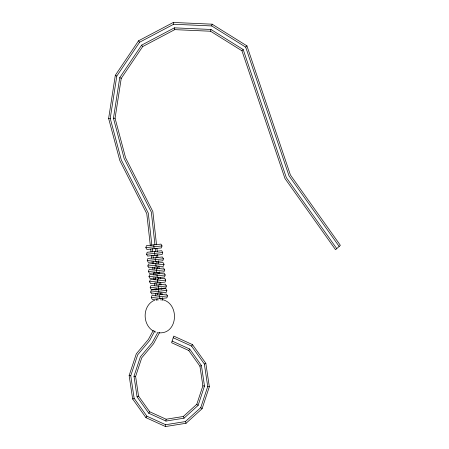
<?xml version="1.0" encoding="UTF-8"?>
<svg xmlns="http://www.w3.org/2000/svg" width="449" height="449" viewBox="0 0 449 449"><rect width="100%" height="100%" fill="white"/><g stroke="black" fill="none" stroke-linecap="round" stroke-linejoin="round"><path stroke-width="0.67" d="M159.687 332.316L153.474 343.844L141.755 357.802L135.609 376.442L138.545 396.119L149.708 411.778L166.108 419.231L183.344 416.481L196.802 404.268L202.875 385.854L199.934 366.182L188.771 350.517L171.591 342.705L173.763 336.105L192.526 344.636L205.833 363.308L209.335 386.757L202.095 408.708L186.054 423.272L165.507 426.55L165.653 424.72L146.896 416.189L134.122 398.274L130.76 375.768L137.675 354.817L149.697 340.494L154.854 330.919M172.135 341.055L189.714 349.047L201.41 365.464L204.491 386.078L198.127 405.374L184.023 418.182L165.956 421.061L166.108 419.231M150.325 245.676L146.789 213.702L119.827 160.557L108.63 118.452L115.32 75.286L138.556 40.803L173.325 22.45L212.113 24.184L246.944 45.877L290.413 174.998L340.37 245.328L335.538 249.7L284.93 178.455L241.949 50.788L210.559 31.234L174.762 29.634L142.675 46.573L121.236 78.39L115.062 118.222L125.608 157.88L152.851 211.569L156.527 244.857M151.902 245.71L148.305 213.168L121.275 159.889L110.241 118.396L116.796 76.066L139.583 42.245L173.684 24.246L211.726 25.947L245.693 47.106L289.038 175.862L339.158 246.422M154.939 244.733L151.335 212.102L124.165 158.548L113.457 118.278L119.754 77.615L141.648 45.13L174.403 27.838L210.946 29.471L243.201 49.558L286.299 177.591L336.744 248.606M210.559 31.234L210.946 29.471M211.726 25.947L212.113 24.184M145.835 247.657L146.464 245.659L160.978 244.11L162.022 245.929L161.393 247.927L146.879 249.476L145.835 247.657L162.022 245.929M146.554 254.269L147.182 252.271L161.696 250.722L162.74 252.54L162.111 254.538L147.598 256.087L146.554 254.269L162.74 252.54M147.233 260.515L147.861 258.517L162.375 256.963L163.425 258.787L162.791 260.785L148.277 262.334L147.233 260.515L163.425 258.787M147.833 266.027L148.462 264.029L162.976 262.474L164.025 264.293L163.391 266.291L148.877 267.845L147.833 266.027L164.025 264.293M148.434 271.533L149.062 269.535L163.576 267.986L164.62 269.804L163.992 271.802L149.478 273.351L148.434 271.533L164.62 269.804M148.995 276.679L149.624 274.681L164.138 273.127L165.181 274.945L164.553 276.943L150.039 278.498L148.995 276.679L165.181 274.945M149.556 281.82L150.185 279.822L164.699 278.268L165.743 280.092L165.114 282.09L150.6 283.639L149.556 281.82L165.743 280.092M150.196 287.697L150.825 285.699L165.339 284.15L166.383 285.968L165.754 287.966L151.24 289.515L150.196 287.697L166.383 285.968M150.673 292.108L151.302 290.105L165.816 288.555L166.865 290.374L166.231 292.372L151.717 293.927L150.673 292.108L166.865 290.374M151.274 297.614L151.902 295.616L166.416 294.067L167.466 295.885L166.832 297.883L152.318 299.432L151.274 297.614L167.466 295.885M165.507 426.55L145.959 417.665L132.651 398.993L129.144 375.538L136.311 353.818L148.434 339.377L153.328 330.296M165.956 421.061L148.771 413.248L137.074 396.837L133.993 376.217L140.397 356.809L152.217 342.727L157.835 332.305M165.653 424.72L185.375 421.577L200.77 407.597L207.719 386.533L204.357 364.027L191.588 346.106L173.219 337.755M145.959 417.665L146.896 416.189M148.771 413.248L149.708 411.778M188.771 350.517L189.714 349.047M191.588 346.106L192.526 344.636M241.949 50.788L243.201 49.558M245.693 47.106L246.944 45.877M154.894 300.089C142.249 305.056 142.052 324.689 153.491 331.143M132.651 398.993L134.122 398.274M137.074 396.837L138.545 396.119M199.934 366.182L201.41 365.464M204.357 364.027L205.833 363.308M108.63 118.452L110.241 118.396M113.457 118.278L115.062 118.222M158.463 332.748C177.832 334.943 180.144 303.788 162.555 299.657M129.144 375.538L130.76 375.768M133.993 376.217L135.609 376.442M202.875 385.854L204.491 386.078M207.719 386.533L209.335 386.757M154.102 331.39L155.943 332.131M115.32 75.286L116.796 76.066M119.754 77.615L121.236 78.39M196.802 404.268L198.127 405.374M200.77 407.597L202.095 408.708M138.556 40.803L139.583 42.245M141.648 45.13L142.675 46.573M183.344 416.481L184.023 418.182M185.375 421.577L186.054 423.272M173.325 22.45L173.684 24.246M174.403 27.838L174.762 29.634M156.909 248.325L157.29 251.794M157.599 254.566L157.908 257.339M158.289 260.807L158.592 263.585M158.901 266.358L159.131 268.44M159.513 271.903L159.743 273.985M160.125 277.454L160.282 278.84M160.663 282.309L160.967 285.081M161.275 287.854L161.427 289.246M161.814 292.709L162.044 294.791M162.347 297.564L162.656 300.342M155.32 248.202L155.708 251.67M156.084 255.077L156.398 257.922M156.768 261.312L157.01 263.473M157.38 266.858L157.621 269.03M157.997 272.403L158.16 273.884M158.531 277.252L158.761 279.334M159.142 282.797L159.384 284.997M160.231 292.63L160.461 294.712M160.826 298.046L161.073 300.269M152.205 248.482L152.587 251.945M152.969 255.408L153.277 258.175M153.659 261.638L153.889 263.715M154.271 267.177L154.501 269.254M154.804 272.021L155.113 274.794M155.416 277.561L155.646 279.637M155.955 282.41L156.258 285.177M156.639 288.64L156.796 290.026M157.099 292.793L157.33 294.875M157.784 298.983L157.936 300.336M150.701 249.111L151.016 251.934M151.392 255.363L151.706 258.192M152.082 261.61L152.318 263.754M152.694 267.166L152.935 269.316M153.311 272.717L153.547 274.872M153.844 277.577L154.086 279.738M154.462 283.134L154.697 285.3M155.073 288.69L155.236 290.166M155.612 293.551L155.854 295.728M156.224 299.113L156.37 300.437M153.721 244.885L154.136 248.701M154.439 251.496L154.854 255.313M155.118 257.743L155.534 261.559M155.719 263.249L156.134 267.065M156.319 268.76L156.735 272.577M156.881 273.901L157.296 277.723M157.442 279.048L157.857 282.864M158.082 284.924L158.497 288.741M158.559 289.33L158.974 293.146M159.159 294.841L159.575 298.658"/></g></svg>
